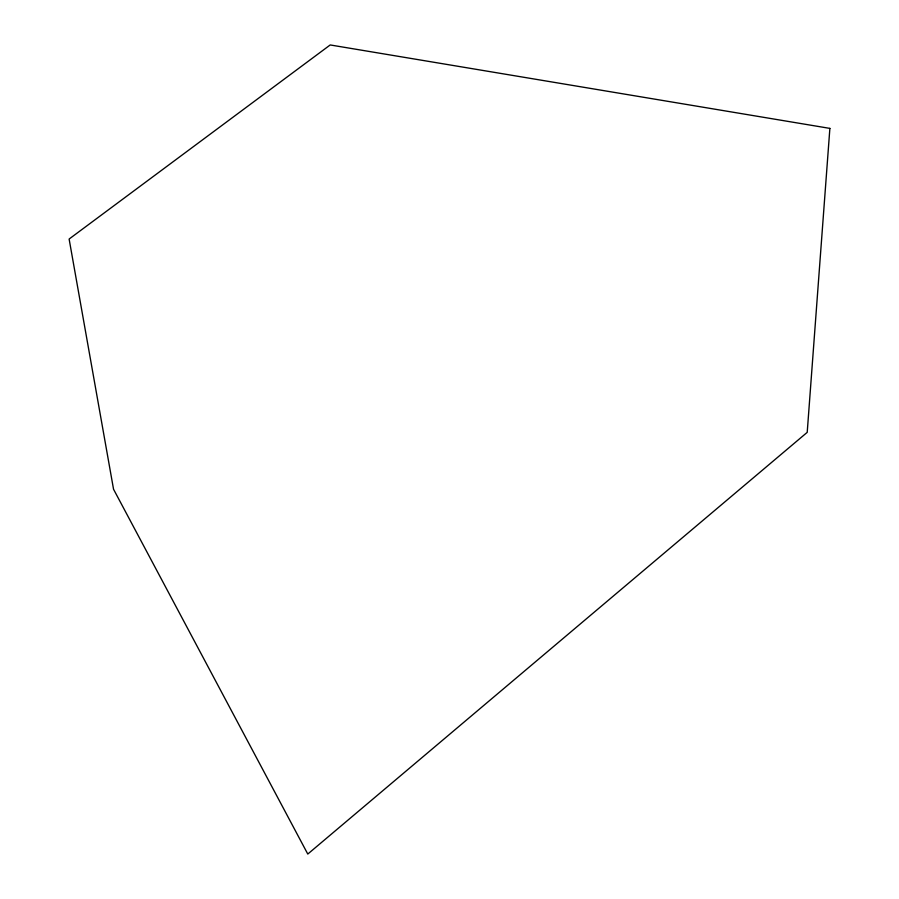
<?xml version="1.0" encoding="UTF-8"?>
<svg xmlns="http://www.w3.org/2000/svg" width="899" height="899" viewBox="0 0 899 899"><rect width="100%" height="100%" fill="white"/><g stroke="black" fill="none" stroke-linecap="round" stroke-linejoin="round"><path stroke-width="1.35" d="M829.878 128.388L807.212 432.352L307.784 854.05L113.544 489.247L69.122 239.033L330.203 44.95L829.878 128.388"/></g></svg>
